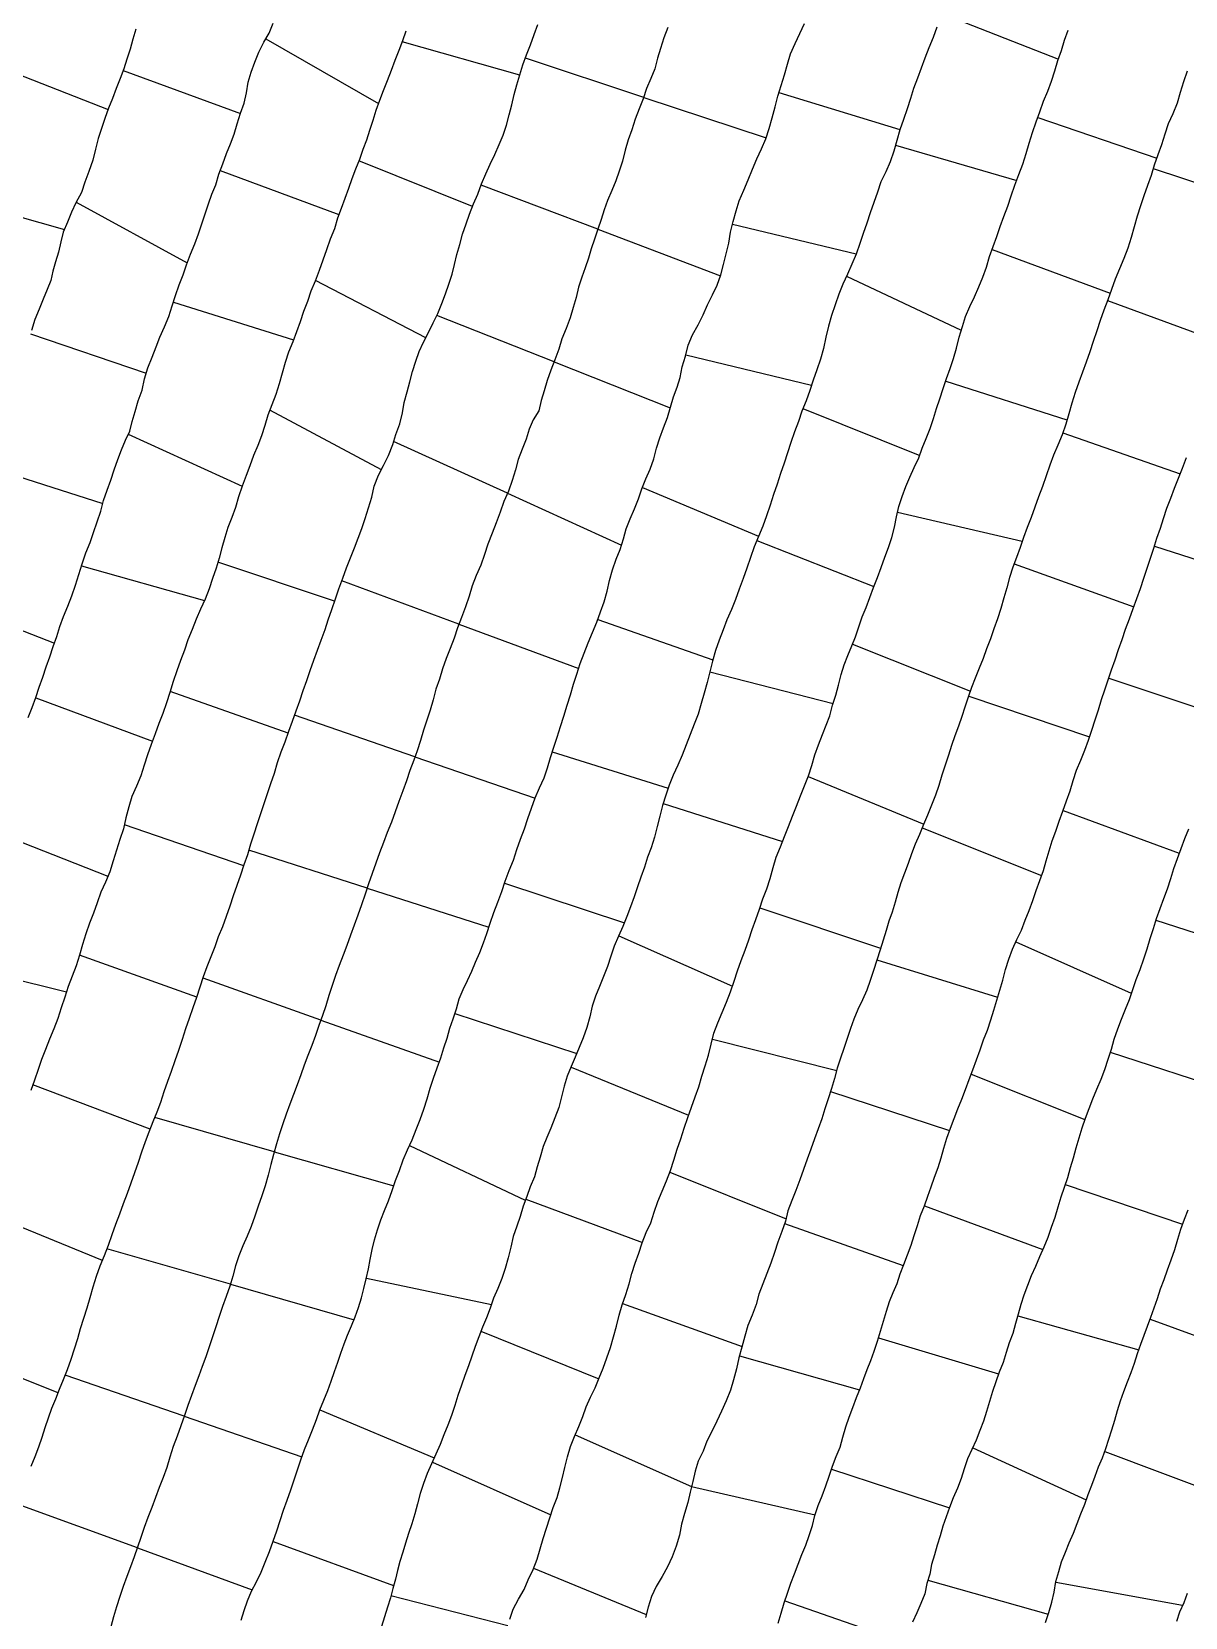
# Model space of a CAD drawing. Extents: x 703186 to 703989, y 1560402 to 1561368.
# Drawn here: x 703622.2 to 703663.5, y 1560532.7 to 1560589.4 of the extents above; entities that cross this region are included whole.
import ezdxf

# ---------------------------------------------------------------- set-up
doc = ezdxf.new("R2010")
doc.units = 0
doc.layers.add('10124_2002_REAL', color=30, linetype='Continuous')
doc.layers.add('AGROCAD PLL', color=7, linetype='Continuous')

msp = doc.modelspace()

# ---------------------------------------------------------------- linework, layer by layer
at = {"layer": '10124_2002_REAL'}
for points in [[(703622.1018, 1560564.9077), (703622.2426, 1560565.2642), (703622.3764, 1560565.6238), (703622.492, 1560565.9925), (703622.6208, 1560566.3537), (703622.7492, 1560566.717), (703622.8748, 1560567.0823), (703622.9974, 1560567.4435), (703623.1229, 1560567.8044), (703623.2373, 1560568.1677), (703623.3706, 1560568.5253), (703623.5244, 1560568.8977), (703623.6652, 1560569.266), (703623.7952, 1560569.6384), (703623.9185, 1560570.0207), (703624.0289, 1560570.4105), (703624.1588, 1560570.794), (703624.3127, 1560571.1668), (703624.4427, 1560571.5326), (703624.5695, 1560571.9086), (703624.6943, 1560572.2877), (703624.8009, 1560572.6664), (703624.9302, 1560573.0441), (703625.056, 1560573.4037), (703625.1793, 1560573.7709), (703625.3026, 1560574.1399), (703625.4417, 1560574.489), (703625.5853, 1560574.8272), (703625.7336, 1560575.1523), (703625.8177, 1560575.4988), (703625.9257, 1560575.8565), (703626.0411, 1560576.2345), (703626.1738, 1560576.6207), (703626.2618, 1560577.0195), (703626.3852, 1560577.4108), (703626.5308, 1560577.8013), (703626.6733, 1560578.1644), (703626.8141, 1560578.5162), (703626.975, 1560578.8867), (703627.1291, 1560579.2502), (703627.2536, 1560579.6285), (703627.3731, 1560580.0081), (703627.5058, 1560580.3855), (703627.6416, 1560580.7379), (703627.7682, 1560581.106), (703627.9117, 1560581.4834), (703628.0579, 1560581.8462), (703628.1887, 1560582.2055), (703628.3153, 1560582.5655), (703628.432, 1560582.9214), (703628.5457, 1560583.2832), (703628.6675, 1560583.6241), (703628.813, 1560583.9672), (703628.9244, 1560584.3487), (703629.0609, 1560584.7164), (703629.1908, 1560585.0787), (703629.3369, 1560585.4306), (703629.4657, 1560585.7796), (703629.5783, 1560586.1497), (703629.6997, 1560586.5287), (703629.8234, 1560586.8865), (703629.9056, 1560587.2562), (703629.9751, 1560587.6362), (703630.0708, 1560587.9935), (703630.213, 1560588.3516), (703630.3522, 1560588.7064), (703630.5281, 1560589.0598), (703630.7191, 1560589.3913), (703630.8614, 1560589.7455)], [(703635.6132, 1560589.4571), (703635.4869, 1560589.1158), (703635.3608, 1560588.7675), (703635.2209, 1560588.4126), (703635.0881, 1560588.0522), (703634.9448, 1560587.6849), (703634.8037, 1560587.3285), (703634.6677, 1560586.9746), (703634.5327, 1560586.6245), (703634.4259, 1560586.2613), (703634.314, 1560585.9089), (703634.2041, 1560585.5647), (703634.0718, 1560585.2221), (703633.9475, 1560584.8698), (703633.8125, 1560584.5262), (703633.6818, 1560584.1747), (703633.5568, 1560583.8286), (703633.4283, 1560583.4753), (703633.2933, 1560583.1208), (703633.1628, 1560582.7754), (703633.0546, 1560582.3895), (703632.8994, 1560582.018), (703632.77, 1560581.6408), (703632.6394, 1560581.2675), (703632.5053, 1560580.8922), (703632.3705, 1560580.5217), (703632.2164, 1560580.1619), (703632.0909, 1560579.785), (703631.9449, 1560579.4295), (703631.8286, 1560579.0585), (703631.6958, 1560578.7002), (703631.5666, 1560578.3425), (703631.4121, 1560577.9755), (703631.2925, 1560577.6064), (703631.1886, 1560577.2223), (703631.0782, 1560576.8446), (703630.9537, 1560576.4679), (703630.815, 1560576.0895), (703630.6714, 1560575.7229), (703630.5614, 1560575.358), (703630.4488, 1560574.9826), (703630.3132, 1560574.6367), (703630.1591, 1560574.2823), (703630.0274, 1560573.9162), (703629.9016, 1560573.5633), (703629.7549, 1560573.1863), (703629.6249, 1560572.804), (703629.5171, 1560572.4262), (703629.3873, 1560572.0614), (703629.2479, 1560571.7046), (703629.1367, 1560571.3435), (703629.0225, 1560570.9832), (703628.9356, 1560570.6128), (703628.8208, 1560570.2477), (703628.6963, 1560569.879), (703628.5735, 1560569.5115), (703628.426, 1560569.1467), (703628.2681, 1560568.7812), (703628.1041, 1560568.4255), (703627.9664, 1560568.0515), (703627.8163, 1560567.6824), (703627.6891, 1560567.3181), (703627.5518, 1560566.9506), (703627.4195, 1560566.5771), (703627.2917, 1560566.1995), (703627.1712, 1560565.8083), (703627.0528, 1560565.4315), (703626.9189, 1560565.057), (703626.7769, 1560564.6912), (703626.643, 1560564.3212), (703626.5042, 1560563.9477), (703626.3724, 1560563.5792), (703626.2535, 1560563.2045), (703626.1319, 1560562.8194), (703625.9785, 1560562.4558), (703625.8145, 1560562.0879), (703625.7023, 1560561.713), (703625.5982, 1560561.3254), (703625.5096, 1560560.9309), (703625.3838, 1560560.5483), (703625.2622, 1560560.1628), (703625.1384, 1560559.7839), (703625.0205, 1560559.3945), (703624.87, 1560559.0195), (703624.6985, 1560558.6569), (703624.5641, 1560558.2849), (703624.4394, 1560557.916), (703624.2995, 1560557.5499), (703624.1681, 1560557.1706), (703624.0394, 1560556.7951), (703623.9374, 1560556.4077), (703623.8217, 1560556.0287), (703623.6768, 1560555.6599), (703623.5374, 1560555.2935), (703623.411, 1560554.9106), (703623.2854, 1560554.5282), (703623.1564, 1560554.1454), (703623.0204, 1560553.7686), (703622.8617, 1560553.4044), (703622.7152, 1560553.0399), (703622.582, 1560552.6831), (703622.4562, 1560552.3144), (703622.3278, 1560551.9421), (703622.2013, 1560551.5676)], [(703622.2091, 1560538.1336), (703622.3499, 1560538.4767), (703622.4777, 1560538.8257), (703622.5996, 1560539.1661), (703622.7078, 1560539.512), (703622.825, 1560539.8618), (703622.9502, 1560540.2028), (703623.0863, 1560540.5417), (703623.222, 1560540.8828), (703623.3641, 1560541.227), (703623.5036, 1560541.5877), (703623.6434, 1560541.9542), (703623.7614, 1560542.325), (703623.8731, 1560542.6932), (703623.976, 1560543.06), (703624.0863, 1560543.4262), (703624.2114, 1560543.7939), (703624.3223, 1560544.1635), (703624.4297, 1560544.5418), (703624.5495, 1560544.9267), (703624.6804, 1560545.2985), (703624.8312, 1560545.6679), (703624.9726, 1560546.039), (703625.1046, 1560546.4148), (703625.238, 1560546.7885), (703625.3768, 1560547.1587), (703625.5105, 1560547.5291), (703625.6556, 1560547.8983), (703625.7849, 1560548.2705), (703625.9137, 1560548.6373), (703626.0487, 1560549.0052), (703626.1693, 1560549.3764), (703626.3024, 1560549.7407), (703626.4285, 1560550.088), (703626.5678, 1560550.4568), (703626.7172, 1560550.8063), (703626.8442, 1560551.1546), (703626.9674, 1560551.5335), (703627.0964, 1560551.8976), (703627.2285, 1560552.2648), (703627.3615, 1560552.6432), (703627.4895, 1560553.0135), (703627.6177, 1560553.3993), (703627.7422, 1560553.7878), (703627.8708, 1560554.1609), (703628.0007, 1560554.5337), (703628.1338, 1560554.9049), (703628.2563, 1560555.2762), (703628.3731, 1560555.6408), (703628.5016, 1560556.0071), (703628.6478, 1560556.3644), (703628.785, 1560556.7183), (703628.9135, 1560557.078), (703629.064, 1560557.4342), (703629.1958, 1560557.8), (703629.3247, 1560558.1742), (703629.4483, 1560558.5443), (703629.577, 1560558.914), (703629.7019, 1560559.2804), (703629.8281, 1560559.6483), (703629.9591, 1560560.0144), (703630.0596, 1560560.3854), (703630.1808, 1560560.7515), (703630.298, 1560561.1182), (703630.4219, 1560561.4776), (703630.5376, 1560561.8328), (703630.6627, 1560562.1879), (703630.7859, 1560562.5507), (703630.9064, 1560562.9223), (703631.0238, 1560563.3015), (703631.1524, 1560563.6765), (703631.2938, 1560564.0447), (703631.4261, 1560564.4206), (703631.5506, 1560564.781), (703631.6856, 1560565.1429), (703631.8163, 1560565.5052), (703631.9398, 1560565.87), (703632.0637, 1560566.2305), (703632.1915, 1560566.5917), (703632.3212, 1560566.9588), (703632.4513, 1560567.3127), (703632.5796, 1560567.6793), (703632.7181, 1560568.0523), (703632.832, 1560568.4074), (703632.9643, 1560568.773), (703633.091, 1560569.1509), (703633.2125, 1560569.5157), (703633.359, 1560569.8972), (703633.4852, 1560570.2652), (703633.6298, 1560570.6186), (703633.7769, 1560570.981), (703633.9058, 1560571.3191), (703634.0377, 1560571.675), (703634.1525, 1560572.033), (703634.2694, 1560572.4068), (703634.3945, 1560572.7896), (703634.4806, 1560573.1804), (703634.6267, 1560573.572), (703634.8117, 1560573.9186), (703634.9923, 1560574.2863), (703635.1381, 1560574.6716), (703635.2509, 1560575.0337), (703635.3959, 1560575.4137), (703635.4855, 1560575.8023), (703635.5481, 1560576.179), (703635.6539, 1560576.5552), (703635.7497, 1560576.9167), (703635.8501, 1560577.286), (703635.9668, 1560577.6529), (703636.084, 1560577.9952), (703636.2388, 1560578.3377), (703636.4173, 1560578.6818), (703636.5875, 1560579.0217), (703636.7535, 1560579.3607), (703636.899, 1560579.7148), (703637.028, 1560580.0626), (703637.1455, 1560580.41), (703637.262, 1560580.7635), (703637.3518, 1560581.1087), (703637.4372, 1560581.4704), (703637.5362, 1560581.8334), (703637.6411, 1560582.1979), (703637.7623, 1560582.5649), (703637.8896, 1560582.9181), (703638.0339, 1560583.2777), (703638.1803, 1560583.6335), (703638.3204, 1560583.994), (703638.4703, 1560584.3522), (703638.6221, 1560584.6999), (703638.7879, 1560585.0437), (703638.9474, 1560585.4058), (703639.0898, 1560585.7418), (703639.2114, 1560586.099), (703639.3062, 1560586.4716), (703639.3989, 1560586.8212), (703639.4843, 1560587.1876), (703639.5843, 1560587.541), (703639.6849, 1560587.8934), (703639.7964, 1560588.2504), (703639.9258, 1560588.6118), (703640.0626, 1560588.9753), (703640.2011, 1560589.339), (703640.3293, 1560589.6917)], [(703625.9522, 1560589.5331), (703625.8493, 1560589.1757), (703625.7443, 1560588.8172), (703625.6329, 1560588.4612), (703625.5189, 1560588.1102), (703625.3918, 1560587.7622), (703625.2496, 1560587.4045), (703625.1132, 1560587.0523), (703624.9718, 1560586.6984), (703624.8393, 1560586.3384), (703624.7203, 1560585.9813), (703624.6102, 1560585.6208), (703624.5132, 1560585.2431), (703624.4101, 1560584.8418), (703624.2666, 1560584.4406), (703624.1301, 1560584.0544), (703624.0049, 1560583.6826), (703623.8085, 1560583.3235), (703623.6552, 1560582.9818), (703623.5137, 1560582.6255), (703623.357, 1560582.268), (703623.2654, 1560581.9197), (703623.1918, 1560581.5532), (703623.0808, 1560581.2037), (703622.9861, 1560580.8784), (703622.9099, 1560580.5436), (703622.7796, 1560580.2168), (703622.632, 1560579.8675), (703622.4911, 1560579.5131), (703622.3437, 1560579.1432), (703622.2197, 1560578.7515)], [(703644.9773, 1560589.59), (703644.8355, 1560589.2202), (703644.7157, 1560588.8425), (703644.6074, 1560588.4888), (703644.5095, 1560588.1151), (703644.3682, 1560587.762), (703644.2188, 1560587.4021), (703644.0981, 1560587.0374), (703643.9582, 1560586.6758), (703643.8166, 1560586.3101), (703643.6919, 1560585.93), (703643.565, 1560585.566), (703643.4518, 1560585.1974), (703643.3558, 1560584.814), (703643.2442, 1560584.4517), (703643.1177, 1560584.1101), (703642.9734, 1560583.7596), (703642.8262, 1560583.4074), (703642.6974, 1560583.0669), (703642.6002, 1560582.7164), (703642.4706, 1560582.3749), (703642.3574, 1560582.0202), (703642.2428, 1560581.6767), (703642.1449, 1560581.3371), (703642.0207, 1560580.9986), (703641.9002, 1560580.663), (703641.7878, 1560580.3042), (703641.7025, 1560579.9342), (703641.5923, 1560579.5757), (703641.4825, 1560579.2038), (703641.3388, 1560578.8256), (703641.1836, 1560578.4582), (703641.075, 1560578.0807), (703640.9401, 1560577.7076), (703640.7943, 1560577.3385), (703640.6692, 1560576.9672), (703640.5514, 1560576.5957), (703640.454, 1560576.2454), (703640.363, 1560575.8799), (703640.1614, 1560575.5536), (703640.0242, 1560575.2214), (703639.9137, 1560574.8616), (703639.7701, 1560574.5097), (703639.6234, 1560574.1412), (703639.5346, 1560573.7651), (703639.4148, 1560573.3809), (703639.2808, 1560572.9995), (703639.1165, 1560572.6378), (703638.977, 1560572.2506), (703638.8382, 1560571.8723), (703638.6924, 1560571.4974), (703638.5433, 1560571.1152), (703638.4238, 1560570.7378), (703638.2862, 1560570.3615), (703638.1242, 1560569.9922), (703637.9844, 1560569.6251), (703637.8737, 1560569.2486), (703637.7428, 1560568.8675), (703637.5962, 1560568.4905), (703637.4589, 1560568.1189), (703637.3317, 1560567.7452), (703637.1954, 1560567.3759), (703637.0545, 1560567.0174), (703636.9173, 1560566.6519), (703636.8104, 1560566.2835), (703636.6871, 1560565.9176), (703636.583, 1560565.5449), (703636.4819, 1560565.1746), (703636.3575, 1560564.8117), (703636.2415, 1560564.4527), (703636.1357, 1560564.0889), (703636.0082, 1560563.7226), (703635.8892, 1560563.3786), (703635.7555, 1560563.0125), (703635.6343, 1560562.6485), (703635.4965, 1560562.2809), (703635.3632, 1560561.9055), (703635.2289, 1560561.5353), (703635.0921, 1560561.1685), (703634.9458, 1560560.8024), (703634.8063, 1560560.4358), (703634.6711, 1560560.0707), (703634.5299, 1560559.7012), (703634.4025, 1560559.328), (703634.2739, 1560558.9561), (703634.1555, 1560558.5862), (703634.0269, 1560558.2136), (703633.8925, 1560557.8411), (703633.7621, 1560557.4796), (703633.6327, 1560557.1192), (703633.5018, 1560556.7602), (703633.3613, 1560556.4056), (703633.2206, 1560556.0402), (703633.0965, 1560555.6845), (703632.9738, 1560555.3291), (703632.8556, 1560554.9679), (703632.746, 1560554.6019), (703632.6301, 1560554.2476), (703632.5027, 1560553.8883), (703632.3733, 1560553.5352), (703632.2436, 1560553.1737), (703632.1077, 1560552.8225), (703631.9745, 1560552.4754), (703631.8481, 1560552.1234), (703631.7253, 1560551.7708), (703631.5949, 1560551.4229), (703631.4603, 1560551.0783), (703631.3333, 1560550.7252), (703631.2073, 1560550.3759), (703631.092, 1560550.0212), (703630.9852, 1560549.659), (703630.8777, 1560549.2841), (703630.7758, 1560548.9175), (703630.6863, 1560548.5375), (703630.5821, 1560548.1643), (703630.4602, 1560547.7975), (703630.3305, 1560547.4321), (703630.2073, 1560547.0711), (703630.0709, 1560546.7084), (703629.9292, 1560546.3615), (703629.7749, 1560546.0127), (703629.6412, 1560545.6577), (703629.5186, 1560545.2991), (703629.4161, 1560544.9329), (703629.3111, 1560544.5664), (703629.1878, 1560544.2044), (703629.0568, 1560543.8423), (703628.9323, 1560543.4796), (703628.8097, 1560543.1181), (703628.6974, 1560542.7582), (703628.5755, 1560542.3976), (703628.4531, 1560542.0404), (703628.3298, 1560541.6955), (703628.201, 1560541.3623), (703628.0764, 1560541.0157), (703627.948, 1560540.6604), (703627.8151, 1560540.3029), (703627.6873, 1560539.9396), (703627.563, 1560539.5787), (703627.4258, 1560539.2063), (703627.2873, 1560538.8324), (703627.1658, 1560538.4591), (703627.057, 1560538.0875), (703626.9238, 1560537.7223), (703626.7845, 1560537.3651), (703626.6554, 1560537.0107), (703626.5286, 1560536.6499), (703626.3867, 1560536.295), (703626.2549, 1560535.94), (703626.1279, 1560535.5778), (703626.0142, 1560535.2311), (703625.8876, 1560534.8842), (703625.7563, 1560534.5354), (703625.6275, 1560534.1851), (703625.498, 1560533.8252), (703625.3745, 1560533.4677), (703625.2641, 1560533.1021), (703625.1501, 1560532.7443), (703625.0597, 1560532.388)], [(703629.7184, 1560532.6211), (703629.8235, 1560532.975), (703629.9484, 1560533.3124), (703630.0882, 1560533.6562), (703630.268, 1560534.0001), (703630.4325, 1560534.3444), (703630.583, 1560534.6985), (703630.7276, 1560535.074), (703630.8631, 1560535.4438), (703630.9895, 1560535.8171), (703631.115, 1560536.1827), (703631.2333, 1560536.5545), (703631.3661, 1560536.9213), (703631.4923, 1560537.2837), (703631.6122, 1560537.6457), (703631.7305, 1560538.0049), (703631.8484, 1560538.3634), (703631.9892, 1560538.7261), (703632.1319, 1560539.0794), (703632.2702, 1560539.4316), (703632.408, 1560539.7956), (703632.5353, 1560540.1434), (703632.6797, 1560540.4867), (703632.8177, 1560540.835), (703632.9362, 1560541.1719), (703633.0531, 1560541.5166), (703633.1737, 1560541.8479), (703633.2779, 1560542.175), (703633.4017, 1560542.5024), (703633.5229, 1560542.8231), (703633.6634, 1560543.1469), (703633.801, 1560543.4727), (703633.9106, 1560543.8094), (703634.0196, 1560544.1574), (703634.1114, 1560544.4923), (703634.1948, 1560544.8299), (703634.2696, 1560545.1841), (703634.3345, 1560545.5255), (703634.4067, 1560545.8759), (703634.4923, 1560546.2293), (703634.5901, 1560546.583), (703634.7112, 1560546.9386), (703634.8488, 1560547.2775), (703634.9935, 1560547.6259), (703635.1197, 1560547.9921), (703635.2446, 1560548.3506), (703635.3773, 1560548.7103), (703635.5153, 1560549.0855), (703635.6634, 1560549.4474), (703635.8337, 1560549.8082), (703635.984, 1560550.1696), (703636.1202, 1560550.5343), (703636.2538, 1560550.9035), (703636.3721, 1560551.275), (703636.4817, 1560551.6469), (703636.6007, 1560552.0134), (703636.7347, 1560552.3782), (703636.8633, 1560552.7377), (703636.9709, 1560553.0926), (703637.0847, 1560553.4443), (703637.1878, 1560553.7928), (703637.3028, 1560554.1369), (703637.4179, 1560554.4884), (703637.5133, 1560554.8454), (703637.6544, 1560555.1775), (703637.8106, 1560555.504), (703637.9723, 1560555.8371), (703638.1036, 1560556.1633), (703638.2498, 1560556.4993), (703638.3882, 1560556.8527), (703638.5019, 1560557.1876), (703638.6193, 1560557.5551), (703638.7598, 1560557.9358), (703638.8946, 1560558.3008), (703639.0414, 1560558.6829), (703639.167, 1560559.0614), (703639.3088, 1560559.4375), (703639.4629, 1560559.8119), (703639.5832, 1560560.1905), (703639.7128, 1560560.5599), (703639.8525, 1560560.926), (703639.9764, 1560561.3013), (703640.1057, 1560561.6707), (703640.2357, 1560562.0348), (703640.3881, 1560562.3969), (703640.5573, 1560562.7518), (703640.6759, 1560563.113), (703640.7841, 1560563.4818), (703640.8992, 1560563.8488), (703641.0229, 1560564.2107), (703641.1459, 1560564.5932), (703641.2605, 1560564.9621), (703641.3742, 1560565.3451), (703641.4958, 1560565.7215), (703641.6086, 1560566.1012), (703641.7225, 1560566.4651), (703641.8495, 1560566.8382), (703641.9834, 1560567.2148), (703642.1346, 1560567.5774), (703642.2861, 1560567.954), (703642.4396, 1560568.3243), (703642.5655, 1560568.6862), (703642.6998, 1560569.0494), (703642.8078, 1560569.4251), (703642.8971, 1560569.8123), (703643.0016, 1560570.1939), (703643.1302, 1560570.5719), (703643.2758, 1560570.9242), (703643.3963, 1560571.2956), (703643.4944, 1560571.6557), (703643.6282, 1560572.0186), (703643.79, 1560572.3695), (703643.9335, 1560572.7297), (703644.045, 1560573.0866), (703644.1968, 1560573.4486), (703644.3481, 1560573.7975), (703644.4756, 1560574.1628), (703644.574, 1560574.5378), (703644.6964, 1560574.9137), (703644.8276, 1560575.2763), (703644.9636, 1560575.6409), (703645.0694, 1560576.006), (703645.183, 1560576.3771), (703645.312, 1560576.7247), (703645.4261, 1560577.069), (703645.493, 1560577.4515), (703645.6113, 1560577.8375), (703645.7057, 1560578.2289), (703645.8556, 1560578.5932), (703646.0649, 1560578.9495), (703646.2447, 1560579.3092), (703646.4008, 1560579.6705), (703646.5729, 1560580.0276), (703646.7495, 1560580.3744), (703646.8755, 1560580.7376), (703646.9675, 1560581.1089), (703647.0624, 1560581.4952), (703647.1593, 1560581.8782), (703647.2218, 1560582.2662), (703647.3128, 1560582.6459), (703647.4272, 1560583.0285), (703647.5355, 1560583.3926), (703647.6918, 1560583.7686), (703647.853, 1560584.1422), (703648.0131, 1560584.518), (703648.1665, 1560584.8881), (703648.3293, 1560585.2466), (703648.4863, 1560585.6029), (703648.599, 1560585.9731), (703648.7076, 1560586.3571), (703648.8144, 1560586.748), (703648.9134, 1560587.1361), (703649.0299, 1560587.5151), (703649.1469, 1560587.8998), (703649.2559, 1560588.2809), (703649.3668, 1560588.6528), (703649.5304, 1560589.0117), (703649.7042, 1560589.3727), (703649.8693, 1560589.7317)], [(703654.5975, 1560589.6053), (703654.4739, 1560589.2313), (703654.3176, 1560588.8647), (703654.1743, 1560588.4947), (703654.0439, 1560588.1372), (703653.9043, 1560587.7752), (703653.7704, 1560587.4089), (703653.655, 1560587.0507), (703653.5395, 1560586.6778), (703653.4062, 1560586.3004), (703653.2773, 1560585.9321), (703653.1674, 1560585.5431), (703653.0574, 1560585.1645), (703652.9303, 1560584.7891), (703652.7721, 1560584.4269), (703652.6017, 1560584.072), (703652.4775, 1560583.7035), (703652.3418, 1560583.3268), (703652.2131, 1560582.9601), (703652.0966, 1560582.5944), (703651.9682, 1560582.2272), (703651.8406, 1560581.8583), (703651.7131, 1560581.4843), (703651.5646, 1560581.129), (703651.4089, 1560580.7719), (703651.2398, 1560580.413), (703651.0925, 1560580.0466), (703650.9643, 1560579.6756), (703650.8359, 1560579.2931), (703650.724, 1560578.9105), (703650.6318, 1560578.5085), (703650.5486, 1560578.1073), (703650.4341, 1560577.7229), (703650.3063, 1560577.349), (703650.1781, 1560576.9724), (703650.0588, 1560576.6019), (703649.9215, 1560576.2317), (703649.7748, 1560575.8657), (703649.647, 1560575.4962), (703649.5105, 1560575.1251), (703649.3839, 1560574.75), (703649.2532, 1560574.3758), (703649.1341, 1560574.0024), (703649.0144, 1560573.6328), (703648.8899, 1560573.2602), (703648.7561, 1560572.8841), (703648.6363, 1560572.5046), (703648.5132, 1560572.1279), (703648.3711, 1560571.7526), (703648.2178, 1560571.3848), (703648.0713, 1560571.0111), (703647.9399, 1560570.634), (703647.81, 1560570.2536), (703647.6712, 1560569.8799), (703647.5328, 1560569.5043), (703647.3946, 1560569.136), (703647.2516, 1560568.7726), (703647.0926, 1560568.4083), (703646.9573, 1560568.0451), (703646.8204, 1560567.6806), (703646.6886, 1560567.3047), (703646.5756, 1560566.9284), (703646.4837, 1560566.5416), (703646.3852, 1560566.1576), (703646.2797, 1560565.7841), (703646.1756, 1560565.4049), (703646.0582, 1560565.0259), (703645.9213, 1560564.6751), (703645.7762, 1560564.2979), (703645.6292, 1560563.9289), (703645.4927, 1560563.5605), (703645.3351, 1560563.2012), (703645.1701, 1560562.8421), (703645.0287, 1560562.4909), (703644.9088, 1560562.1288), (703644.7937, 1560561.7662), (703644.6931, 1560561.3841), (703644.5921, 1560561.0122), (703644.5069, 1560560.6257), (703644.3862, 1560560.2508), (703644.2536, 1560559.9084), (703644.139, 1560559.5553), (703644.0144, 1560559.2013), (703643.8983, 1560558.8579), (703643.7761, 1560558.4957), (703643.6424, 1560558.1358), (703643.5101, 1560557.789), (703643.3718, 1560557.4321), (703643.2182, 1560557.0845), (703643.0615, 1560556.7368), (703642.9367, 1560556.3702), (703642.8194, 1560556.0033), (703642.6791, 1560555.6482), (703642.5375, 1560555.2868), (703642.3962, 1560554.9399), (703642.2772, 1560554.5877), (703642.1859, 1560554.2032), (703642.0873, 1560553.8191), (703641.9498, 1560553.4569), (703641.8048, 1560553.109), (703641.668, 1560552.7626), (703641.5244, 1560552.4215), (703641.3831, 1560552.0762), (703641.2768, 1560551.7213), (703641.1738, 1560551.3452), (703641.082, 1560550.96), (703640.94, 1560550.5909), (703640.7979, 1560550.2247), (703640.6543, 1560549.8903), (703640.5236, 1560549.5603), (703640.4116, 1560549.1831), (703640.3103, 1560548.8343), (703640.2051, 1560548.4758), (703640.0497, 1560548.1268), (703639.9324, 1560547.778), (703639.8014, 1560547.427), (703639.6948, 1560547.0575), (703639.575, 1560546.7113), (703639.4518, 1560546.3482), (703639.3613, 1560545.9627), (703639.2671, 1560545.5796), (703639.1627, 1560545.2019), (703639.0468, 1560544.8392), (703638.8961, 1560544.4905), (703638.7491, 1560544.1384), (703638.6263, 1560543.7864), (703638.49, 1560543.4358), (703638.3528, 1560543.1017), (703638.2152, 1560542.7619), (703638.0918, 1560542.4157), (703637.9684, 1560542.0676), (703637.8507, 1560541.7191), (703637.7203, 1560541.3749), (703637.5974, 1560541.023), (703637.4738, 1560540.6642), (703637.3662, 1560540.3027), (703637.2451, 1560539.9445), (703637.1152, 1560539.5977), (703636.9727, 1560539.2496), (703636.8308, 1560538.9046), (703636.6863, 1560538.561), (703636.5304, 1560538.2098), (703636.3688, 1560537.8635), (703636.2375, 1560537.5141), (703636.1224, 1560537.1507), (703636.0234, 1560536.7865), (703635.9325, 1560536.4232), (703635.8237, 1560536.0716), (703635.7071, 1560535.7224), (703635.5951, 1560535.3828), (703635.4998, 1560535.0567), (703635.3942, 1560534.7199), (703635.3109, 1560534.4023), (703635.2335, 1560534.0857), (703635.1423, 1560533.7593), (703635.0559, 1560533.424), (703634.9559, 1560533.0839), (703634.8411, 1560532.7469), (703634.7341, 1560532.4)], [(703639.3257, 1560532.6533), (703639.4475, 1560533.0198), (703639.6399, 1560533.3773), (703639.8407, 1560533.7178), (703639.9782, 1560534.071), (703640.1571, 1560534.4354), (703640.3092, 1560534.8029), (703640.4154, 1560535.1729), (703640.526, 1560535.54), (703640.6445, 1560535.9176), (703640.7585, 1560536.2869), (703640.882, 1560536.6523), (703641.0158, 1560537.0051), (703641.1143, 1560537.3606), (703641.2076, 1560537.7315), (703641.2919, 1560538.0875), (703641.3862, 1560538.4597), (703641.4979, 1560538.8334), (703641.6402, 1560539.1922), (703641.7993, 1560539.5499), (703641.9349, 1560539.9049), (703642.0584, 1560540.2524), (703642.2128, 1560540.5986), (703642.3795, 1560540.9293), (703642.5239, 1560541.2864), (703642.6631, 1560541.6419), (703642.7965, 1560542.0095), (703642.9267, 1560542.3817), (703643.0376, 1560542.756), (703643.1411, 1560543.1376), (703643.2348, 1560543.5266), (703643.3448, 1560543.902), (703643.4782, 1560544.2719), (703643.5907, 1560544.6483), (703643.6887, 1560545.0244), (703643.8128, 1560545.3885), (703643.9454, 1560545.746), (703644.0661, 1560546.1143), (703644.2052, 1560546.4841), (703644.3713, 1560546.8386), (703644.4942, 1560547.2141), (703644.6258, 1560547.5947), (703644.7804, 1560547.9697), (703644.9262, 1560548.3379), (703645.073, 1560548.7037), (703645.1958, 1560549.0799), (703645.3083, 1560549.4659), (703645.4456, 1560549.8454), (703645.5682, 1560550.2201), (703645.6906, 1560550.6027), (703645.8209, 1560550.9753), (703645.9627, 1560551.3382), (703646.0869, 1560551.7053), (703646.1987, 1560552.0795), (703646.3202, 1560552.4502), (703646.4332, 1560552.838), (703646.5286, 1560553.2304), (703646.6268, 1560553.6195), (703646.7645, 1560553.9934), (703646.9201, 1560554.3564), (703647.0747, 1560554.7276), (703647.2237, 1560555.0974), (703647.3465, 1560555.4765), (703647.4698, 1560555.8518), (703647.6004, 1560556.2167), (703647.7407, 1560556.5869), (703647.8703, 1560556.9632), (703648.0011, 1560557.3226), (703648.1213, 1560557.6902), (703648.2571, 1560558.0521), (703648.3797, 1560558.4192), (703648.5197, 1560558.7863), (703648.6436, 1560559.1569), (703648.7508, 1560559.5388), (703648.851, 1560559.9198), (703649.0125, 1560560.2855), (703649.1505, 1560560.6539), (703649.2991, 1560561.0157), (703649.4397, 1560561.3793), (703649.5815, 1560561.7419), (703649.7189, 1560562.1032), (703649.8651, 1560562.4613), (703650.0137, 1560562.8239), (703650.1244, 1560563.1987), (703650.2415, 1560563.5728), (703650.371, 1560563.9314), (703650.5117, 1560564.2962), (703650.6444, 1560564.6408), (703650.7684, 1560564.9734), (703650.872, 1560565.3477), (703650.9846, 1560565.7096), (703651.0798, 1560566.0712), (703651.1827, 1560566.4449), (703651.2848, 1560566.7956), (703651.4155, 1560567.125), (703651.5573, 1560567.4705), (703651.6868, 1560567.7968), (703651.8066, 1560568.151), (703651.9356, 1560568.5093), (703652.0725, 1560568.8482), (703652.2024, 1560569.2022), (703652.3367, 1560569.5638), (703652.4753, 1560569.9157), (703652.6062, 1560570.2756), (703652.7431, 1560570.6397), (703652.8721, 1560570.9926), (703652.9878, 1560571.3508), (703653.0815, 1560571.7121), (703653.1582, 1560572.0856), (703653.2457, 1560572.4621), (703653.361, 1560572.8188), (703653.4876, 1560573.1694), (703653.6316, 1560573.5051), (703653.7906, 1560573.8493), (703653.9584, 1560574.1942), (703654.079, 1560574.5398), (703654.2224, 1560574.8936), (703654.3634, 1560575.2479), (703654.4809, 1560575.6067), (703654.5886, 1560575.9621), (703654.7133, 1560576.313), (703654.8321, 1560576.6743), (703654.9459, 1560577.0298), (703655.078, 1560577.3897), (703655.1936, 1560577.7542), (703655.3082, 1560578.1225), (703655.4027, 1560578.5191), (703655.5124, 1560578.8956), (703655.6313, 1560579.2562), (703655.7837, 1560579.6097), (703655.9435, 1560579.9597), (703656.1003, 1560580.3122), (703656.2435, 1560580.6653), (703656.3709, 1560581.0229), (703656.4806, 1560581.4003), (703656.6138, 1560581.7594), (703656.7411, 1560582.1197), (703656.8695, 1560582.4764), (703657.0005, 1560582.8306), (703657.1352, 1560583.1954), (703657.262, 1560583.5635), (703657.3929, 1560583.9473), (703657.5318, 1560584.3325), (703657.6735, 1560584.7051), (703657.7955, 1560585.084), (703657.9059, 1560585.4576), (703658.016, 1560585.8382), (703658.154, 1560586.2128), (703658.2796, 1560586.5791), (703658.4177, 1560586.9583), (703658.5646, 1560587.3159), (703658.6957, 1560587.6749), (703658.8249, 1560588.0435), (703658.9298, 1560588.4091), (703659.053, 1560588.7728), (703659.172, 1560589.135), (703659.298, 1560589.4949)], [(703663.5526, 1560588.029), (703663.4214, 1560587.6469), (703663.309, 1560587.2588), (703663.1965, 1560586.8782), (703663.0401, 1560586.5055), (703662.8754, 1560586.1459), (703662.7574, 1560585.7696), (703662.6346, 1560585.3985), (703662.5058, 1560585.0323), (703662.379, 1560584.6599), (703662.2614, 1560584.3017), (703662.1307, 1560583.9368), (703662.0007, 1560583.5721), (703661.8822, 1560583.2106), (703661.7619, 1560582.8388), (703661.6576, 1560582.463), (703661.5545, 1560582.0786), (703661.4276, 1560581.7005), (703661.2864, 1560581.3296), (703661.1367, 1560580.9597), (703660.9832, 1560580.5938), (703660.8431, 1560580.2236), (703660.7132, 1560579.8507), (703660.5768, 1560579.4783), (703660.4413, 1560579.111), (703660.3185, 1560578.7386), (703660.1961, 1560578.3607), (703660.0729, 1560577.9906), (703659.9463, 1560577.6221), (703659.8131, 1560577.2577), (703659.6806, 1560576.8981), (703659.5524, 1560576.5306), (703659.4326, 1560576.156), (703659.3184, 1560575.7759), (703659.2092, 1560575.3963), (703659.0799, 1560575.025), (703658.9259, 1560574.6525), (703658.7708, 1560574.2937), (703658.6387, 1560573.9307), (703658.5107, 1560573.555), (703658.3751, 1560573.1773), (703658.2337, 1560572.8082), (703658.1088, 1560572.4339), (703657.9753, 1560572.0691), (703657.8265, 1560571.707), (703657.698, 1560571.3473), (703657.5756, 1560570.9892), (703657.446, 1560570.6343), (703657.3209, 1560570.2848), (703657.2004, 1560569.915), (703657.0988, 1560569.5496), (703656.9997, 1560569.1865), (703656.8908, 1560568.8047), (703656.7682, 1560568.4374), (703656.6371, 1560568.0837), (703656.5145, 1560567.7261), (703656.3784, 1560567.3712), (703656.2533, 1560567.0227), (703656.1132, 1560566.6736), (703655.9768, 1560566.3223), (703655.843, 1560565.9808), (703655.7261, 1560565.635), (703655.6065, 1560565.2846), (703655.4947, 1560564.9447), (703655.3752, 1560564.5975), (703655.2477, 1560564.2506), (703655.1264, 1560563.9108), (703655.0158, 1560563.5683), (703654.9002, 1560563.2059), (703654.7756, 1560562.8423), (703654.6726, 1560562.4793), (703654.5471, 1560562.1325), (703654.41, 1560561.7752), (703654.2634, 1560561.4218), (703654.1251, 1560561.079), (703653.9856, 1560560.7305), (703653.8299, 1560560.3794), (703653.6925, 1560560.0325), (703653.5739, 1560559.6866), (703653.4426, 1560559.3425), (703653.3162, 1560558.9966), (703653.2064, 1560558.6555), (703653.1124, 1560558.3039), (703653.0066, 1560557.9501), (703652.8883, 1560557.6283), (703652.7931, 1560557.2922), (703652.6819, 1560556.9419), (703652.5678, 1560556.5954), (703652.4545, 1560556.2265), (703652.3295, 1560555.86), (703652.2115, 1560555.5084), (703652.094, 1560555.1532), (703651.9409, 1560554.8145), (703651.7762, 1560554.467), (703651.6332, 1560554.1238), (703651.5117, 1560553.7854), (703651.3954, 1560553.4292), (703651.271, 1560553.0762), (703651.1555, 1560552.7211), (703651.0411, 1560552.3621), (703650.9399, 1560552.0017), (703650.8278, 1560551.6349), (703650.7104, 1560551.2742), (703650.5925, 1560550.9161), (703650.4878, 1560550.5536), (703650.3619, 1560550.192), (703650.2246, 1560549.8393), (703650.0995, 1560549.4751), (703649.9618, 1560549.1108), (703649.8348, 1560548.7431), (703649.6965, 1560548.369), (703649.5577, 1560547.9921), (703649.413, 1560547.6325), (703649.2765, 1560547.26), (703649.1825, 1560546.8899), (703649.0525, 1560546.523), (703648.9192, 1560546.1462), (703648.7937, 1560545.7691), (703648.6653, 1560545.3933), (703648.5171, 1560545.0279), (703648.373, 1560544.6581), (703648.2287, 1560544.2847), (703648.1343, 1560543.9098), (703647.9956, 1560543.5373), (703647.8453, 1560543.1645), (703647.7365, 1560542.7799), (703647.6292, 1560542.3859), (703647.5196, 1560542.0007), (703647.4344, 1560541.6097), (703647.3304, 1560541.2201), (703647.2156, 1560540.8533), (703647.0633, 1560540.4709), (703646.9016, 1560540.1026), (703646.7339, 1560539.7375), (703646.5541, 1560539.3724), (703646.3783, 1560539.0281), (703646.2382, 1560538.6637), (703646.068, 1560538.306), (703645.9556, 1560537.954), (703645.8683, 1560537.5822), (703645.7805, 1560537.2003), (703645.7003, 1560536.8281), (703645.5769, 1560536.4435), (703645.4696, 1560536.0604), (703645.3948, 1560535.6616), (703645.2788, 1560535.2755), (703645.1348, 1560534.8905), (703644.9624, 1560534.5337), (703644.7773, 1560534.1794), (703644.5664, 1560533.8281), (703644.3952, 1560533.4685), (703644.2772, 1560533.0919), (703644.1765, 1560532.7131)], [(703648.9267, 1560532.5126), (703649.0305, 1560532.8773), (703649.1344, 1560533.2403), (703649.2565, 1560533.5907), (703649.3842, 1560533.9428), (703649.5077, 1560534.2796), (703649.6445, 1560534.6291), (703649.7706, 1560534.9767), (703649.9147, 1560535.3094), (703650.0396, 1560535.6557), (703650.1475, 1560536.0112), (703650.2413, 1560536.3702), (703650.3601, 1560536.7275), (703650.4945, 1560537.0748), (703650.6246, 1560537.4258), (703650.7539, 1560537.779), (703650.8702, 1560538.1323), (703651.0047, 1560538.4765), (703651.1466, 1560538.8086), (703651.2359, 1560539.1743), (703651.3433, 1560539.5356), (703651.4704, 1560539.8853), (703651.601, 1560540.2337), (703651.7241, 1560540.5925), (703651.8683, 1560540.9287), (703651.9838, 1560541.2622), (703652.1091, 1560541.5854), (703652.2343, 1560541.9084), (703652.3584, 1560542.2465), (703652.4816, 1560542.5989), (703652.5896, 1560542.9583), (703652.6892, 1560543.3166), (703652.7994, 1560543.6707), (703652.9037, 1560544.0213), (703653.0359, 1560544.3399), (703653.176, 1560544.6653), (703653.2863, 1560545.01), (703653.4187, 1560545.3482), (703653.5477, 1560545.6939), (703653.6807, 1560546.0391), (703653.7864, 1560546.3863), (703653.9035, 1560546.7435), (703654.0215, 1560547.1012), (703654.1555, 1560547.4447), (703654.2818, 1560547.7854), (703654.3976, 1560548.1227), (703654.5212, 1560548.4656), (703654.6454, 1560548.8087), (703654.76, 1560549.1587), (703654.8514, 1560549.5117), (703654.9573, 1560549.8679), (703655.0899, 1560550.2257), (703655.2212, 1560550.5663), (703655.3498, 1560550.9108), (703655.4885, 1560551.2626), (703655.6208, 1560551.6083), (703655.7509, 1560551.9584), (703655.8903, 1560552.3079), (703656.0173, 1560552.6642), (703656.1449, 1560553.0251), (703656.2748, 1560553.3783), (703656.408, 1560553.7286), (703656.5271, 1560554.0911), (703656.6362, 1560554.438), (703656.7419, 1560554.7988), (703656.8503, 1560555.1617), (703656.9581, 1560555.5178), (703657.0618, 1560555.8981), (703657.1735, 1560556.2686), (703657.3061, 1560556.6269), (703657.4594, 1560556.9707), (703657.6263, 1560557.3088), (703657.7605, 1560557.6621), (703657.8974, 1560558.0093), (703658.0373, 1560558.368), (703658.1582, 1560558.7279), (703658.2885, 1560559.0784), (703658.4094, 1560559.4336), (703658.5136, 1560559.7849), (703658.6157, 1560560.1427), (703658.7276, 1560560.4951), (703658.8506, 1560560.8452), (703658.9773, 1560561.2018), (703659.1051, 1560561.5605), (703659.2389, 1560561.9233), (703659.3686, 1560562.2893), (703659.4795, 1560562.6607), (703659.6003, 1560563.0286), (703659.7492, 1560563.388), (703659.8979, 1560563.744), (703660.027, 1560564.1018), (703660.1455, 1560564.4577), (703660.2624, 1560564.8212), (703660.3803, 1560565.185), (703660.4955, 1560565.5477), (703660.6111, 1560565.9009), (703660.7331, 1560566.2612), (703660.8514, 1560566.6161), (703660.9793, 1560566.9766), (703661.0998, 1560567.3406), (703661.2283, 1560567.7052), (703661.3529, 1560568.0749), (703661.4864, 1560568.4384), (703661.6188, 1560568.8104), (703661.7489, 1560569.1705), (703661.8787, 1560569.5283), (703661.9979, 1560569.8878), (703662.1198, 1560570.247), (703662.2419, 1560570.6051), (703662.3587, 1560570.9689), (703662.4736, 1560571.3273), (703662.5946, 1560571.6772), (703662.7071, 1560572.0315), (703662.8319, 1560572.3939), (703662.97, 1560572.7489), (703663.0985, 1560573.1081), (703663.2416, 1560573.4677), (703663.3894, 1560573.8322), (703663.5324, 1560574.2083)], [(703663.6019, 1560560.9209), (703663.4599, 1560560.5669), (703663.3261, 1560560.2091), (703663.1992, 1560559.8539), (703663.0688, 1560559.4977), (703662.9599, 1560559.1379), (703662.8424, 1560558.7742), (703662.7083, 1560558.4208), (703662.573, 1560558.0662), (703662.4505, 1560557.7133), (703662.3339, 1560557.3506), (703662.2234, 1560556.9886), (703662.1114, 1560556.6278), (703661.987, 1560556.2622), (703661.8568, 1560555.8895), (703661.719, 1560555.5287), (703661.5972, 1560555.1687), (703661.4763, 1560554.8138), (703661.3368, 1560554.4606), (703661.1982, 1560554.1084), (703661.0613, 1560553.7581), (703660.9341, 1560553.3942), (703660.8343, 1560553.0392), (703660.7155, 1560552.6737), (703660.5945, 1560552.3108), (703660.4617, 1560551.9567), (703660.3083, 1560551.6033), (703660.173, 1560551.2576), (703660.0393, 1560550.9139), (703659.9091, 1560550.5672), (703659.7879, 1560550.224), (703659.6742, 1560549.8666), (703659.5754, 1560549.5085), (703659.4746, 1560549.154), (703659.37, 1560548.798), (703659.2676, 1560548.4479), (703659.1493, 1560548.0991), (703659.0357, 1560547.7507), (703658.9263, 1560547.3935), (703658.8199, 1560547.0243), (703658.6949, 1560546.6655), (703658.5722, 1560546.3147), (703658.4266, 1560545.9603), (703658.2754, 1560545.617), (703658.131, 1560545.2776), (703657.9777, 1560544.9336), (703657.8397, 1560544.5899), (703657.7145, 1560544.2524), (703657.607, 1560543.9129), (703657.5098, 1560543.5698), (703657.4142, 1560543.2294), (703657.3152, 1560542.882), (703657.1845, 1560542.5444), (703657.0824, 1560542.1976), (703656.968, 1560541.8432), (703656.8297, 1560541.4952), (703656.7092, 1560541.1524), (703656.591, 1560540.8019), (703656.4825, 1560540.4451), (703656.3805, 1560540.0899), (703656.2666, 1560539.7407), (703656.1387, 1560539.4062), (703656.0122, 1560539.0663), (703655.8567, 1560538.7264), (703655.6975, 1560538.3909), (703655.579, 1560538.0372), (703655.4648, 1560537.6851), (703655.3451, 1560537.3392), (703655.1895, 1560536.996), (703655.0552, 1560536.6552), (703654.9348, 1560536.323), (703654.8201, 1560535.9914), (703654.7209, 1560535.6413), (703654.6065, 1560535.3), (703654.5187, 1560534.9639), (703654.4131, 1560534.6199), (703654.345, 1560534.2725), (703654.2478, 1560533.9296), (703654.1675, 1560533.5664), (703654.0331, 1560533.2191), (703653.8837, 1560532.8808), (703653.7314, 1560532.5525)], [(703658.4892, 1560532.5403), (703658.6049, 1560532.8997), (703658.7141, 1560533.2647), (703658.7913, 1560533.6234), (703658.8604, 1560534.0016), (703658.9629, 1560534.3622), (703659.0636, 1560534.7111), (703659.2016, 1560535.0545), (703659.3373, 1560535.3928), (703659.487, 1560535.7317), (703659.6237, 1560536.0839), (703659.754, 1560536.4319), (703659.8891, 1560536.7716), (703660.0101, 1560537.1172), (703660.1395, 1560537.4473), (703660.2598, 1560537.7749), (703660.3865, 1560538.1046), (703660.5251, 1560538.4304), (703660.6482, 1560538.7577), (703660.7569, 1560539.094), (703660.8648, 1560539.4291), (703660.961, 1560539.7769), (703661.0567, 1560540.1204), (703661.1647, 1560540.467), (703661.2914, 1560540.8061), (703661.4158, 1560541.1457), (703661.553, 1560541.4839), (703661.6745, 1560541.8211), (703661.7783, 1560542.1581), (703661.8963, 1560542.4961), (703662.0179, 1560542.8163), (703662.137, 1560543.1398), (703662.2562, 1560543.4664), (703662.3728, 1560543.7917), (703662.487, 1560544.1291), (703662.6021, 1560544.4695), (703662.7288, 1560544.81), (703662.854, 1560545.1547), (703662.9809, 1560545.5089), (703663.1066, 1560545.8754), (703663.215, 1560546.2502), (703663.3265, 1560546.6068), (703663.454, 1560546.9607), (703663.5861, 1560547.2981)], [(703663.5568, 1560533.5734), (703663.4305, 1560533.2433), (703663.2827, 1560532.9126), (703663.1682, 1560532.5699)]]:
    msp.add_lwpolyline(points, dxfattribs=at)
at = {"layer": 'AGROCAD PLL', "color": 3, "true_color": 0x00ff00}
for points in [[(703654.7783, 1560590.0943), (703658.9476, 1560588.4618)], [(703620.7561, 1560588.2977), (703624.9583, 1560586.6617)], [(703644.1161, 1560587.0917), (703639.8831, 1560588.4926)], [(703644.1161, 1560587.0917), (703639.8831, 1560588.4926)], [(703625.4955, 1560588.0462), (703629.6945, 1560586.5126)], [(703648.9531, 1560587.2652), (703653.2785, 1560585.9356)], [(703648.9531, 1560587.2652), (703653.2783, 1560585.9357)], [(703658.2097, 1560586.3753), (703662.4662, 1560584.9159)], [(703653.1201, 1560585.3804), (703657.4555, 1560584.1208)], [(703628.971, 1560584.4742), (703633.2101, 1560582.9006)], [(703662.3411, 1560584.5443), (703666.5741, 1560583.1546)], [(703642.4708, 1560582.3754), (703638.3057, 1560583.9561)], [(703642.4708, 1560582.3754), (703638.3057, 1560583.9561)], [(703623.8203, 1560583.3451), (703627.7933, 1560581.1721)], [(703656.574, 1560581.6521), (703660.7953, 1560580.0863)], [(703651.3752, 1560580.7004), (703655.4754, 1560578.7685)], [(703627.2967, 1560579.7655), (703631.5922, 1560578.4133)], [(703660.7034, 1560579.824), (703664.9638, 1560578.2636)], [(703640.9096, 1560577.6305), (703636.7172, 1560579.2866)], [(703640.9096, 1560577.6305), (703636.7172, 1560579.2866)], [(703640.9096, 1560577.6305), (703645.0645, 1560575.9892)], [(703634.7324, 1560573.7699), (703630.7409, 1560575.9004)], [(703649.8127, 1560575.9602), (703653.9903, 1560574.2857)], [(703625.6833, 1560575.0421), (703629.7544, 1560573.185)], [(703625.6833, 1560575.0421), (703629.7545, 1560573.185)], [(703639.2497, 1560572.9311), (703635.1728, 1560574.7831)], [(703639.2497, 1560572.9311), (703635.1728, 1560574.7831)], [(703659.1021, 1560575.0887), (703663.3054, 1560573.625)], [(703620.5195, 1560573.9207), (703624.7734, 1560572.5686)], [(703639.2497, 1560572.9311), (703643.3262, 1560571.0795)], [(703644.0674, 1560573.14), (703648.223, 1560571.3974)], [(703644.0674, 1560573.14), (703648.2228, 1560571.3975)], [(703648.1619, 1560571.2423), (703652.351, 1560569.6001)], [(703662.3809, 1560571.0382), (703666.6185, 1560569.6797)], [(703657.3631, 1560570.4027), (703661.6409, 1560568.8715)], [(703637.5067, 1560568.2482), (703633.3198, 1560569.7952)], [(703637.5067, 1560568.2482), (703633.3198, 1560569.7952)], [(703618.8606, 1560569.2055), (703623.0399, 1560567.5656)], [(703651.5816, 1560567.5318), (703655.8012, 1560565.8572)], [(703660.7501, 1560566.3121), (703665.0393, 1560564.8823)], [(703660.7501, 1560566.3121), (703665.0393, 1560564.8823)], [(703622.3721, 1560565.6124), (703626.5457, 1560564.0595)], [(703631.4011, 1560564.3494), (703627.1795, 1560565.8352)], [(703635.933, 1560563.5053), (703640.23, 1560562.0188)], [(703650.0013, 1560562.7936), (703654.1336, 1560561.1001)], [(703644.8146, 1560561.832), (703649.0841, 1560560.4767)], [(703629.8147, 1560559.6092), (703625.5419, 1560561.0749)], [(703639.1429, 1560558.9888), (703643.4245, 1560557.568)], [(703648.2752, 1560558.1064), (703652.5908, 1560556.6652)], [(703662.4333, 1560557.6599), (703666.7589, 1560556.2693)], [(703657.4232, 1560556.8896), (703661.5557, 1560555.0469)], [(703628.1329, 1560554.9024), (703623.9371, 1560556.4068)], [(703628.1329, 1560554.9024), (703623.9372, 1560556.4068)], [(703652.4582, 1560556.2386), (703656.7759, 1560554.9125)], [(703632.5738, 1560554.0887), (703628.3551, 1560555.5845)], [(703632.5738, 1560554.0887), (703628.3551, 1560555.5845)], [(703632.5738, 1560554.0887), (703636.8093, 1560552.5868)], [(703641.5184, 1560552.4069), (703645.7202, 1560550.6875)], [(703626.4668, 1560550.1895), (703622.2711, 1560551.7742)], [(703650.7936, 1560551.5299), (703655.0588, 1560550.1417)], [(703645.0511, 1560548.649), (703649.2058, 1560546.9817)], [(703639.8979, 1560547.6854), (703644.0706, 1560546.1281)], [(703639.8979, 1560547.6854), (703644.0712, 1560546.1279)], [(703654.1559, 1560547.4459), (703658.3897, 1560545.8764)], [(703649.1541, 1560546.8096), (703653.4016, 1560545.3046)], [(703643.3616, 1560543.9486), (703647.6351, 1560542.4075)], [(703657.4931, 1560543.5105), (703661.8256, 1560542.2937)], [(703638.2946, 1560542.9579), (703642.5096, 1560541.2511)], [(703623.1707, 1560540.7539), (703619.0017, 1560542.4125)], [(703652.5197, 1560542.7258), (703656.8092, 1560541.4368)], [(703647.5427, 1560542.0819), (703651.8386, 1560540.8596)], [(703627.6804, 1560539.9195), (703623.4252, 1560541.3851)], [(703627.6804, 1560539.9195), (703623.4252, 1560541.3851)], [(703627.6804, 1560539.9195), (703631.8897, 1560538.4698)], [(703655.8822, 1560538.7821), (703659.9426, 1560536.9245)], [(703660.6116, 1560538.6603), (703664.8286, 1560537.0742)], [(703645.8278, 1560537.4061), (703650.2479, 1560536.3899)], [(703626.0064, 1560535.2096), (703621.7406, 1560536.7664)], [(703626.0064, 1560535.2096), (703621.7406, 1560536.7664)], [(703654.2834, 1560534.0553), (703658.5844, 1560532.8361)], [(703649.1605, 1560533.3153), (703653.4395, 1560531.8242)]]:
    msp.add_lwpolyline(points, dxfattribs=at)
at = {"layer": 'AGROCAD PLL', "color": 1, "true_color": 0xff0000}
for points in [[(703630.6001, 1560589.1848), (703634.6256, 1560586.8654)], [(703644.1161, 1560587.0917), (703648.498, 1560585.6415)], [(703647.2924, 1560582.5606), (703651.7184, 1560581.4999)], [(703647.2924, 1560582.5606), (703651.7195, 1560581.4996)], [(703642.4708, 1560582.3754), (703646.8652, 1560580.7078)], [(703645.6222, 1560577.8829), (703650.1218, 1560576.7976)], [(703654.9181, 1560576.943), (703659.2548, 1560575.5547)], [(703653.1978, 1560572.256), (703657.6546, 1560571.2203)], [(703624.0076, 1560570.3353), (703628.4018, 1560569.0907)], [(703637.5067, 1560568.2482), (703641.7907, 1560566.6654)], [(703646.4826, 1560566.5374), (703650.8904, 1560565.4068)], [(703655.7403, 1560565.6771), (703660.0648, 1560564.2152)], [(703635.933, 1560563.5053), (703631.63, 1560564.9938)], [(703635.933, 1560563.5053), (703631.63, 1560564.9938)], [(703620.6719, 1560560.9122), (703624.9562, 1560559.2343)], [(703654.079, 1560560.9637), (703658.3485, 1560559.2547)], [(703634.226, 1560558.8065), (703638.5744, 1560557.4146)], [(703619.0026, 1560556.203), (703623.4716, 1560555.0942)], [(703637.3638, 1560554.3232), (703641.7209, 1560552.8965)], [(703646.5735, 1560553.4083), (703651.0198, 1560552.2862)], [(703660.8009, 1560552.9364), (703665.1295, 1560551.5295)], [(703635.7353, 1560549.5997), (703639.8818, 1560547.6425)], [(703629.3317, 1560544.6382), (703624.9204, 1560545.902)], [(703629.3317, 1560544.6382), (703624.9204, 1560545.902)], [(703629.3317, 1560544.6382), (703633.7577, 1560543.3702)], [(703634.2002, 1560544.8555), (703638.67, 1560543.9116)], [(703662.2279, 1560543.3888), (703666.5119, 1560541.8252)], [(703641.6681, 1560539.255), (703645.8275, 1560537.4049)], [(703636.5581, 1560538.2722), (703640.794, 1560536.3919)], [(703630.8607, 1560535.4374), (703635.17, 1560533.8584)], [(703658.8569, 1560533.9826), (703663.3907, 1560533.1542)]]:
    msp.add_lwpolyline(points, dxfattribs=at)
at = {"layer": 'AGROCAD PLL', "color": 5, "true_color": 0x0000ff}
for points in [[(703639.6813, 1560587.8808), (703635.4745, 1560589.0817)], [(703637.9973, 1560583.1866), (703633.9278, 1560584.8196)], [(703619.1434, 1560583.567), (703623.398, 1560582.3616)], [(703636.3185, 1560578.4913), (703632.3759, 1560580.5365)], [(703636.3185, 1560578.4913), (703632.3767, 1560580.5361)], [(703622.18, 1560578.6352), (703626.3253, 1560577.2207)], [(703633.0622, 1560569.065), (703628.8889, 1560570.4642)], [(703642.4696, 1560568.4105), (703646.5902, 1560566.977)], [(703640.8476, 1560563.6844), (703644.9934, 1560562.3842)], [(703659.1157, 1560561.5892), (703663.2716, 1560560.0565)], [(703634.226, 1560558.8065), (703629.9985, 1560560.1597)], [(703634.226, 1560558.8065), (703629.9985, 1560560.1597)], [(703643.2245, 1560557.0987), (703647.29, 1560555.3022)], [(703655.8292, 1560552.1546), (703659.8967, 1560550.5322)], [(703630.9045, 1560549.3775), (703626.6303, 1560550.6031)], [(703630.9045, 1560549.3775), (703626.6303, 1560550.6031)], [(703630.9045, 1560549.3775), (703635.1757, 1560548.1527)], [(703659.1865, 1560548.2087), (703663.39, 1560546.783)], [(703624.759, 1560545.4909), (703620.6461, 1560547.1699)], [(703632.5367, 1560540.1466), (703636.6265, 1560538.4263)], [(703650.8344, 1560538.0234), (703655.0483, 1560536.6362)], [(703626.0064, 1560535.2096), (703630.1162, 1560533.7098)], [(703640.179, 1560534.4883), (703644.2054, 1560532.8218)], [(703635.0765, 1560533.5041), (703639.2574, 1560532.4268)]]:
    msp.add_lwpolyline(points, dxfattribs=at)

doc.saveas('drawing.dxf')
